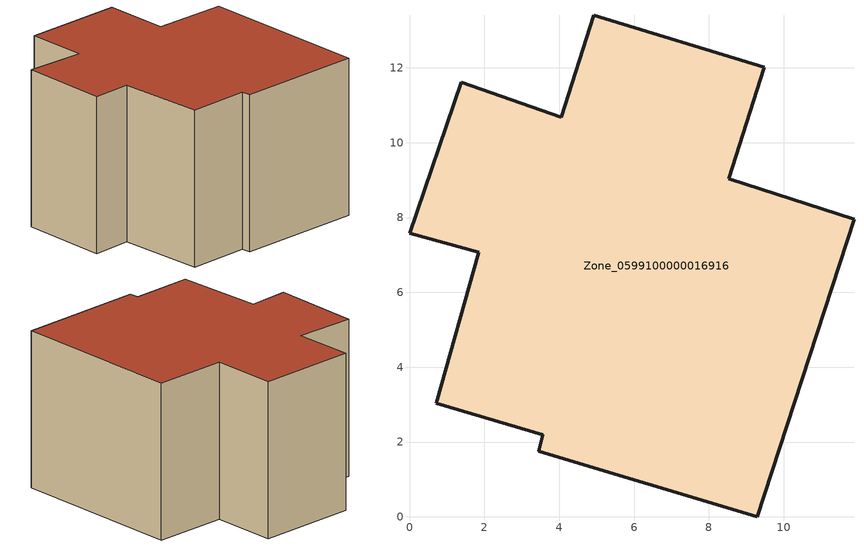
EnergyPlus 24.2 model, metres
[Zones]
Zone_0599100000016916
 floor ground (C_G): 3.57,2.2 0.72,3.04 1.85,7.07 0,7.58 1.39,11.62 4.05,10.68 4.92,13.41 9.48,12.01 8.53,9.04 11.88,7.96 9.3,0 3.45,1.76 z0
 wall outside (C_F): 8.53,9.04 9.48,12.01 4.92,13.41 4.05,10.68 1.39,11.62 0,7.58 1.85,7.07 0.72,3.04 3.57,2.2 3.45,1.76 9.3,0 11.88,7.96 8.53,9.04 z0:7.47
 roof outside (C_R): 9.3,0 11.88,7.96 8.53,9.04 9.48,12.01 4.92,13.41 4.05,10.68 1.39,11.62 0,7.58 1.85,7.07 0.72,3.04 3.57,2.2 3.45,1.76 z7.47
[BUILDING]
Pand.0599100000016916: North Axis=0; Terrain=City; Loads Convergence Tolerance Value=0.04; Temperature Convergence Tolerance Value=0.4; Solar Distribution=FullExterior; Maximum Number of Warmup Days=25; Minimum Number of Warmup Days=1
[Site:Location]
Rotterdam.The.Hague.AP_ZH_NLD Design_Conditions: Latitude=51.96; Longitude=4.45; Time Zone=1; Elevation=-4.5
[SITE:GROUNDTEMPERATURE:BUILDINGSURFACE]
18, 18, 18, 18, 18, 18, 18, 18, 18, 18, 18, 18
[MATERIAL] Thermal Absorptance=0.9; Solar Absorptance=0.7; Visible Absorptance=0.7
Name | Roughness | Thickness | Conductivity | Density | Specific Heat
G.D.1965 | MediumSmooth | 0.15 | 1 | 540 | 1210
F.D.1965 | Rough | 0.3 | 0.857143 | 1920 | 840
R.D.1965 | MediumRough | 0.2 | 0.08 | 1500 | 1000
[CONSTRUCTION]
C_G: G.D.1965
C_F: F.D.1965
C_R: R.D.1965
[ZONE]
Zone_0599100000016916: Type=1; Multiplier=1; Ceiling Height=Autocalculate; Volume=Autocalculate; Floor Area=autocalculate; Part of Total Floor Area=Yes
[ZONEINFILTRATION:DESIGNFLOWRATE]
Infil_Zone_0599100000016916: Zone or ZoneList or Space or SpaceList=Zone_0599100000016916; Schedule=AlwaysOn; Design Flow Rate Calculation Method=Flow/Area; Flow Rate per Floor Area=0.0042; Constant Term Coefficient=1; Temperature Term Coefficient=0; Velocity Term Coefficient=0; Velocity Squared Term Coefficient=0
[HVACTEMPLATE:ZONE:IDEALLOADSAIRSYSTEM]
Zone_0599100000016916: Maximum Heating Supply Air Temperature=50; Minimum Cooling Supply Air Temperature=13; Maximum Heating Supply Air Humidity Ratio=0.0156; Minimum Cooling Supply Air Humidity Ratio=0.0077; Heating Limit=NoLimit; Cooling Limit=NoLimit; Dehumidification Control Type=ConstantSensibleHeatRatio; Cooling Sensible Heat Ratio=0.7; Dehumidification Setpoint=60; Humidification Control Type=None; Humidification Setpoint=30; Outdoor Air Method=None; Outdoor Air Flow Rate per Person=0.00944; Outdoor Air Flow Rate per Zone Floor Area=0; Outdoor Air Flow Rate per Zone=0; Demand Controlled Ventilation Type=None; Outdoor Air Economizer Type=NoEconomizer; Heat Recovery Type=None; Sensible Heat Recovery Effectiveness=0.7; Latent Heat Recovery Effectiveness=0.65
[ZONECONTROL:THERMOSTAT]
ThermostatControl_Zone_0599100000016916: Zone or ZoneList=Zone_0599100000016916; Control Type Schedule=DualSetpointControlType; Control 1=Thermostat_Zone_0599100000016916; Temperature Difference Between Cutout And Setpoint=0
[THERMOSTATSETPOINT:DUALSETPOINT]
Thermostat_Zone_0599100000016916: Heating Setpoint Temperature Schedule=HeatingSetpoint_Zone_0599100000016916; Cooling Setpoint Temperature Schedule=CoolingSetpoint_Zone_0599100000016916
[SCHEDULE:COMPACT]
HeatingSetpoint_Zone_0599100000016916: Through: 12/31, For: AllDays, Until: 24:00, 21
CoolingSetpoint_Zone_0599100000016916: Through: 12/31, For: AllDays, Until: 24:00, 24
DualSetpointControlType: Through: 12/31, For: AllDays, Until: 24:00, 4
AlwaysOn: Through: 12/31, For: AllDays, Until: 24:00, 1
